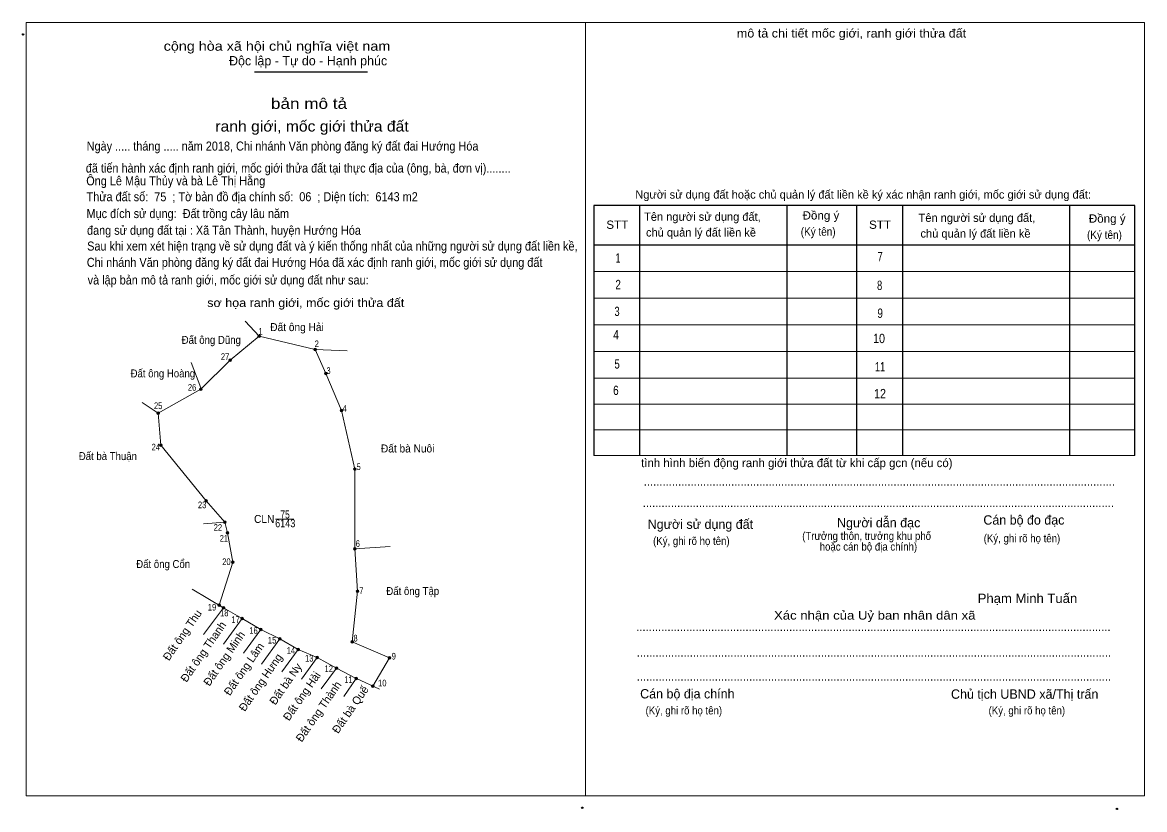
# Model space of a CAD drawing. Header units: metres. Extents: x 537964 to 539393, y 1836884 to 1837217.
# Drawn here: x 537964.4 to 538386.5, y 1836894.7 to 1837190.8 of the extents above; entities that cross this region are included whole.
import ezdxf
from ezdxf.enums import TextEntityAlignment as Align

# ---------------------------------------------------------------- set-up
doc = ezdxf.new("R2010")
doc.units = ezdxf.units.M
doc.header["$PDMODE"] = 32
doc.header["$PDSIZE"] = 0.5
for name, color, linetype, lineweight in [('10', 7, 'Continuous', 13), ('15', 7, 'Continuous', 13), ('2', 7, 'Continuous', 25), ('63', 7, 'Continuous', 13)]:
    doc.layers.add(name, color=color, linetype=linetype, lineweight=lineweight)
doc.layers.add('16', color=7, linetype='Continuous')

msp = doc.modelspace()

# ---------------------------------------------------------------- hatches: boundary and pattern name
at = {"layer": '15'}
for points in [[(538053.95, 1837072.8, 1), (538052.95, 1837072.8, 1)], [(538074.95, 1837067.8, 1), (538073.95, 1837067.8, 1)], [(538042.95, 1837063.8, 1), (538041.95, 1837063.8, 1)], [(538078.95, 1837058.8, 1), (538077.95, 1837058.8, 1)], [(538031.95, 1837052.8, 1), (538030.95, 1837052.8, 1)], [(538015.95, 1837043.8, 1), (538014.95, 1837043.8, 1)], [(538084.95, 1837044.8, 1), (538083.95, 1837044.8, 1)], [(538016.95, 1837031.8, 1), (538015.95, 1837031.8, 1)], [(538089.95, 1837022.8, 1), (538088.95, 1837022.8, 1)], [(538033.95, 1837010.8, 1), (538032.95, 1837010.8, 1)], [(538040.95, 1837002.8, 1), (538039.95, 1837002.8, 1)], [(538041.95, 1836998.8, 1), (538040.95, 1836998.8, 1)], [(538089.95, 1836992.8, 1), (538088.95, 1836992.8, 1)], [(538043.95, 1836987.8, 1), (538042.95, 1836987.8, 1)], [(538090.95, 1836976.8, 1), (538089.95, 1836976.8, 1)], [(538038.88, 1836971.57, 1), (538037.88, 1836971.57, 1)], [(538040.51, 1836970.6, 1), (538039.51, 1836970.6, 1)], [(538047.58, 1836966.52, 1), (538046.58, 1836966.52, 1)], [(538054.6, 1836962.49, 1), (538053.6, 1836962.49, 1)], [(538061.64, 1836958.89, 1), (538060.64, 1836958.89, 1)], [(538068.63, 1836954.87, 1), (538067.63, 1836954.87, 1)], [(538088.95, 1836957.8, 1), (538087.95, 1836957.8, 1)], [(538075.69, 1836951.96, 1), (538074.69, 1836951.96, 1)], [(538102.95, 1836951.8, 1), (538101.95, 1836951.8, 1)], [(538082.98, 1836947.86, 1), (538081.98, 1836947.86, 1)], [(538090.45, 1836943.99, 1), (538089.45, 1836943.99, 1)], [(538096.71, 1836941.11, 1), (538095.71, 1836941.11, 1)]]:
    msp.add_hatch(color=256, dxfattribs=at).paths.add_polyline_path(points)

# ---------------------------------------------------------------- linework, layer by layer
at = {"layer": '10'}
for p, q in [((538028.17, 1836977.64), (538040.01, 1836970.6)), ((538040.01, 1836970.6), (538032.44, 1836960.54)), ((538040.01, 1836970.6), (538047.06, 1836966.53)), ((538039.94, 1836956.9), (538047.08, 1836966.52)), ((538047.08, 1836966.52), (538054.1, 1836962.49)), ((538047.51, 1836953.53), (538054.1, 1836962.49)), ((538054.1, 1836962.49), (538061.14, 1836958.89)), ((538061.14, 1836958.89), (538054.27, 1836949.42)), ((538061.14, 1836958.89), (538068.13, 1836954.87)), ((538061.9, 1836946.55), (538068.13, 1836954.87)), ((538068.13, 1836954.87), (538075.19, 1836951.96)), ((538075.19, 1836951.96), (538069.28, 1836943.73)), ((538075.19, 1836951.96), (538082.48, 1836947.86)), ((538082.48, 1836947.86), (538076.77, 1836940.08)), ((538082.48, 1836947.86), (538089.95, 1836943.99)), ((538085.28, 1836937.24), (538089.95, 1836943.99)), ((538089.97, 1836943.98), (538098.73, 1836939.95))]:
    msp.add_line(p, q, dxfattribs=at)
at = {"layer": '15'}
for p, q in [((538053.45, 1837072.8), (538048.15, 1837078.45)), ((538074.45, 1837067.8), (538086.47, 1837067.31)), ((538031.45, 1837053.3), (538027.86, 1837062.91)), ((538009.45, 1837047.8), (538015.45, 1837043.8)), ((538040.45, 1837002.8), (538032.52, 1837002.2)), ((538089.45, 1836992.8), (538102.73, 1836993.71))]:
    msp.add_line(p, q, dxfattribs=at)
for points in [[(538015.45, 1837043.8), (538031.45, 1837052.8), (538042.45, 1837063.8), (538053.45, 1837072.8), (538074.45, 1837067.8), (538078.45, 1837058.8), (538084.45, 1837044.8), (538089.45, 1837022.8), (538089.45, 1836992.8), (538090.45, 1836976.8), (538088.45, 1836957.8), (538102.45, 1836951.8), (538096.21, 1836941.11)], [(538038.38, 1836971.57), (538043.45, 1836987.8), (538041.45, 1836998.8), (538040.45, 1837002.8), (538033.45, 1837010.8), (538016.45, 1837031.8), (538015.45, 1837043.8)]]:
    msp.add_lwpolyline(points, dxfattribs=at)
for centre in [(538053.45, 1837072.8), (538074.45, 1837067.8), (538042.45, 1837063.8), (538078.45, 1837058.8), (538031.45, 1837052.8), (538015.45, 1837043.8), (538084.45, 1837044.8), (538016.45, 1837031.8), (538089.45, 1837022.8), (538033.45, 1837010.8), (538040.45, 1837002.8), (538041.45, 1836998.8), (538089.45, 1836992.8), (538043.45, 1836987.8), (538090.45, 1836976.8), (538038.38, 1836971.57), (538040.01, 1836970.6), (538047.08, 1836966.52), (538054.1, 1836962.49), (538061.14, 1836958.89), (538068.13, 1836954.87), (538088.45, 1836957.8), (538075.19, 1836951.96), (538102.45, 1836951.8), (538082.48, 1836947.86), (538089.95, 1836943.99), (538096.21, 1836941.11)]:
    msp.add_circle(centre, 0.5, dxfattribs=at)
at = {"layer": '2'}
for p, q in [((538051.61, 1837172.19), (538094.16, 1837172.19)), ((538196.53, 1837121.99), (538196.53, 1837027.87)), ((538251.89, 1837121.99), (538251.89, 1837027.87)), ((538278.08, 1837121.99), (538278.08, 1837027.87)), ((538295.41, 1837121.99), (538295.41, 1837027.87)), ((538358.22, 1837121.8), (538358.22, 1837027.87)), ((538179.32, 1837107.14), (538382.8, 1837107.14))]:
    msp.add_line(p, q, dxfattribs=at)
at = {"layer": '2', "lineweight": 13}
for p, q in [((538179.32, 1837097.11), (538382.8, 1837097.11)), ((538179.32, 1837087.07), (538382.8, 1837087.07)), ((538179.32, 1837077.04), (538382.8, 1837077.04)), ((538179.32, 1837067.01), (538382.8, 1837067.01)), ((538179.32, 1837056.97), (538382.8, 1837056.97)), ((538179.32, 1837047.27), (538382.8, 1837047.27)), ((538179.32, 1837037.57), (538382.8, 1837037.57)), ((538179.32, 1837027.87), (538382.8, 1837027.87))]:
    msp.add_line(p, q, dxfattribs=at)
for points in [[(537965.75, 1836899.85), (537965.74, 1836899.85), (537965.74, 1837190.83), (538176.12, 1837190.83), (538176.12, 1837190.82)], [(538176.12, 1837190.82), (538176.12, 1836899.85), (537965.75, 1836899.85)], [(538176.12, 1837190.82), (538386.5, 1837190.82), (538386.5, 1836899.85), (538386.49, 1836899.85)], [(538386.49, 1836899.85), (538176.12, 1836899.85), (538176.12, 1837190.82)], [(538176.12, 1837190.82), (538386.49, 1837190.82), (538386.49, 1836899.85)], [(538386.49, 1836899.85), (538176.12, 1836899.85), (538176.12, 1837190.82)]]:
    msp.add_lwpolyline(points, dxfattribs=at)
at = {"layer": '2'}
msp.add_lwpolyline([(538382.8, 1837027.87), (538382.8, 1837121.99), (538179.32, 1837121.99), (538179.32, 1837027.87)], dxfattribs=at)
for p in [(537964.61, 1837186.34), (538174.99, 1836895.36), (538376.1, 1836894.94)]:
    msp.add_point(p, dxfattribs=at)
at = {"layer": '63'}
msp.add_line((538059.53, 1837003.94), (538066.52, 1837003.94), dxfattribs=at)

# ---------------------------------------------------------------- texts
at = {"layer": '15'}
for s, width, p in [('Đất ông Hải', 0.95, (538067.655, 1837074.7)), ('Đất ông Dũng', 0.9, (538035.4, 1837069.9)), ('Đất ông Hoàng', 0.9, (538017.19, 1837057.29)), ('Đất bà Nuôi', 0.95, (538109.29, 1837029.04)), ('Đất bà Thuận', 0.9, (537996.495, 1837026.18)), ('Đất ông Cổn', 0.9, (538017.305, 1836985.57)), ('Đất ông Tập', 0.9, (538111.19, 1836975.41))]:
    msp.add_text(s, height=3, dxfattribs=dict(at, width=width)).set_placement(p, align=Align.CENTER)
at = {"layer": '16', "width": 0.9}
for s, p in [('Ngày ..... tháng ..... năm 2018, Chi nhánh Văn phòng đăng ký đất đai Hướng Hóa', (537988.53, 1837142.62)), (' đã tiến hành xác định ranh giới, mốc giới thửa đất tại thực địa của (ông, bà, đơn vị)........', (537987.07, 1837134.34)), ('Ông Lê Mậu Thủy và bà Lê Thị Hằng', (537988.37, 1837129.54)), ('Thửa đất số:  75  ; Tờ bản đồ địa chính số:  06  ; Diện tích:  6143 m2', (537988.47, 1837123.56)), ('Mục đích sử dụng:  Đất trồng cây lâu năm', (537988.47, 1837117.22)), ('đang sử dụng đất tại : Xã Tân Thành, huyện Hướng Hóa', (537988.65, 1837110.94)), ('Sau khi xem xét hiện trạng về sử dụng đất và ý kiến thống nhất của những người sử dụng đất liền kề,', (537988.71, 1837105)), ('Chi nhánh Văn phòng đăng ký đất đai Hướng Hóa đã xác định ranh giới, mốc giới sử dụng đất', (537988.57, 1837098.86)), (' và lập bản mô tả ranh giới, mốc giới sử dụng đất như sau:', (537987.75, 1837092.24))]:
    msp.add_text(s, height=3.4, dxfattribs=at).set_placement(p)
at = {"layer": '2'}
for s, height, width, p in [('mô tả chi tiết mốc giới, ranh giới thửa đất', 3.21, 1.1, (538276.25, 1837185.16)), ('bản mô tả', 4.014, 1.2, (538072.17, 1837158.32)), ('ranh giới, mốc giới thửa đất', 4.014, 1.1, (538073.29, 1837149.78)), ('1', 3.512, 0.7, (538188.43, 1837100.48)), ('7', 3.52, 0.75, (538287.04, 1837101)), ('2', 3.512, 0.8, (538188.455, 1837090.46)), ('8', 3.52, 0.75, (538286.84, 1837090.16)), ('sơ họa ranh giới, mốc giới thửa đất', 3.21, 1.1, (538070.94, 1837083.76)), ('3', 3.512, 0.75, (538188.05, 1837080.38)), ('9', 3.52, 0.8, (538287.035, 1837079.68)), ('4', 3.512, 0.8, (538187.665, 1837071.62)), ('10', 3.52, 0.85, (538286.62, 1837070.18)), ('5', 3.512, 0.75, (538188.075, 1837060.6)), ('11', 3.52, 0.75, (538287, 1837059.52)), ('6', 3.512, 0.8, (538187.615, 1837050.66)), ('12', 3.52, 0.85, (538286.99, 1837049.42)), ('(Trưởng thôn, trưởng khu phố', 3.01, 0.9, (538281.94, 1836996.14)), ('hoặc cán bộ địa chính)', 3.01, 0.9, (538282.615, 1836992.12)), ('Xác nhận của Uỷ ban nhân dân xã', 3.212, 1.15, (538284.995, 1836966.17))]:
    msp.add_text(s, height=height, dxfattribs=dict(at, width=width)).set_placement(p, align=Align.CENTER)
for s, height, width, p in [('cộng hòa xã hội chủ nghĩa việt nam', 3.511, 1.15, (538017.49, 1837180.18)), ('Đồng ý', 3.11, 1.05, (538257.84, 1837116.68)), ('STT', 3.11, 1.05, (538184.02, 1837113.18)), ('STT', 3.11, 1.05, (538282.86, 1837113.18)), ('Đồng ý', 3.11, 1.05, (538365.54, 1837115.5)), ('(Ký tên)', 3.11, 0.9, (538257.16, 1837110.58)), ('(Ký tên)', 3.11, 0.9, (538364.86, 1837109.4)), ('.......................................................................................................................................................', 3.511, 0.9, (538198.1, 1837016.5)), ('.......................................................................................................................................................', 3.511, 0.9, (538197.72, 1837008.48)), ('(Ký, ghi rõ họ tên)', 3.01, 0.9, (538201.6, 1836994.26)), ('(Ký, ghi rõ họ tên)', 3.01, 0.9, (538325.98, 1836995.26)), ('Phạm Minh Tuấn', 3.5, 1.05, (538323.74, 1836972.41)), ('........................................................................................................................................................', 3.511, 0.9, (538195.26, 1836961.82)), ('........................................................................................................................................................', 3.511, 0.9, (538195.46, 1836952.22)), ('........................................................................................................................................................', 3.511, 0.9, (538195.46, 1836943.18)), ('(Ký, ghi rõ họ tên)', 3.01, 0.9, (538198.78, 1836930.48)), ('(Ký, ghi rõ họ tên)', 3.01, 0.9, (538327.82, 1836930.48))]:
    msp.add_text(s, height=height, dxfattribs=dict(at, width=width)).set_placement(p)
for s, height, p in [('Độc lập - Tự do - Hạnh phúc', 3.511, (538042.07, 1837174.68)), ('Người sử dụng đất hoặc chủ quản lý đất liền kề ký xác nhận ranh giới, mốc giới sử dụng đất:', 3.11, (538194.92, 1837124.54)), ('Tên người sử dụng đất,', 3.11, (538198.22, 1837116.2)), ('Tên người sử dụng đất,', 3.11, (538301.48, 1837115.8)), ('chủ quản lý đất liền kề', 3.11, (538198.94, 1837110.28)), ('chủ quản lý đất liền kề', 3.11, (538302.2, 1837109.88)), ('tình hình biến động ranh giới thửa đất từ khi cấp gcn (nếu có)', 3.21, (538197.12, 1837023.52)), ('Cán bộ đo đạc', 3.504, (538325.86, 1837001.9)), ('Người sử dụng đất', 3.512, (538199.58, 1837000.3)), ('Người dẫn đạc', 3.52, (538270.8, 1837000.86)), ('Cán bộ địa chính', 3.512, (538196.74, 1836936.5)), ('Chủ tịch UBND xã/Thị trấn', 3.52, (538313.68, 1836936.38))]:
    msp.add_text(s, height=height, dxfattribs=at).set_placement(p)
at = {"layer": '63'}
for s, width, p in [(' 1', 0.75, (538054.69, 1837073.37)), (' 2', 0.85, (538075.88, 1837068.66)), (' 27', 0.85, (538042.18, 1837063.84)), (' 3', 0.8, (538080.28, 1837058.6)), (' 26', 0.85, (538029.75, 1837052.27)), (' 25', 0.85, (538017, 1837045.36)), (' 4', 0.85, (538086.36, 1837044.37)), (' 24', 0.85, (538016.09, 1837029.79)), (' 5', 0.8, (538091.63, 1837022.42)), (' 23', 0.85, (538033.54, 1837008.07)), (' 22', 0.85, (538039.47, 1836999.56)), (' 21', 0.8, (538041.69, 1836995.5)), (' 6', 0.85, (538091.31, 1836993.51)), (' 20', 0.85, (538042.69, 1836986.68)), (' 7', 0.8, (538092.63, 1836975.82)), (' 19', 0.85, (538037.28, 1836969.57)), (' 18', 0.85, (538041.87, 1836967.41)), (' 17', 0.85, (538046.1, 1836964.88)), (' 16', 0.85, (538052.86, 1836960.81)), (' 15', 0.85, (538059.87, 1836957.16)), (' 8', 0.8, (538090.45, 1836957.92)), (' 14', 0.85, (538066.94, 1836953.3)), (' 13', 0.85, (538073.84, 1836950.37)), (' 9', 0.85, (538104.86, 1836951.13)), (' 12', 0.85, (538081.19, 1836946.43)), (' 11', 0.8, (538088.53, 1836942.32)), (' 10', 0.85, (538101.32, 1836941.03))]:
    msp.add_text(s, height=2.5, dxfattribs=dict(at, width=width)).set_placement(p, align=Align.RIGHT)
for s, width, p in [('CLN', 0.95, (538055.31, 1837002.53)), ('75', 0.8, (538063.15, 1837004.21)), ('6143', 0.85, (538063.23, 1837000.9))]:
    msp.add_text(s, height=3, dxfattribs=dict(at, width=width)).set_placement(p, align=Align.CENTER)
for s, p in [('Đất ông Thu', (538032.022, 1836968.55)), ('Đất ông Thanh', (538041.203, 1836964.14)), ('Đất ông Minh', (538048.291, 1836960.49)), ('Đất ông Lâm', (538055.47, 1836956.16)), ('Đất ông Hưng', (538062.371, 1836952.05)), ('Đất bà Ny', (538069.671, 1836948.43)), ('Đất ông Hải', (538076.72, 1836945.22)), ('Đất ông Thành', (538084.543, 1836941.64)), ('Đất bà Quế', (538094.794, 1836939.9))]:
    msp.add_text(s, height=3, rotation=55.245, dxfattribs=at).set_placement(p, align=Align.RIGHT)

doc.saveas('drawing.dxf')
